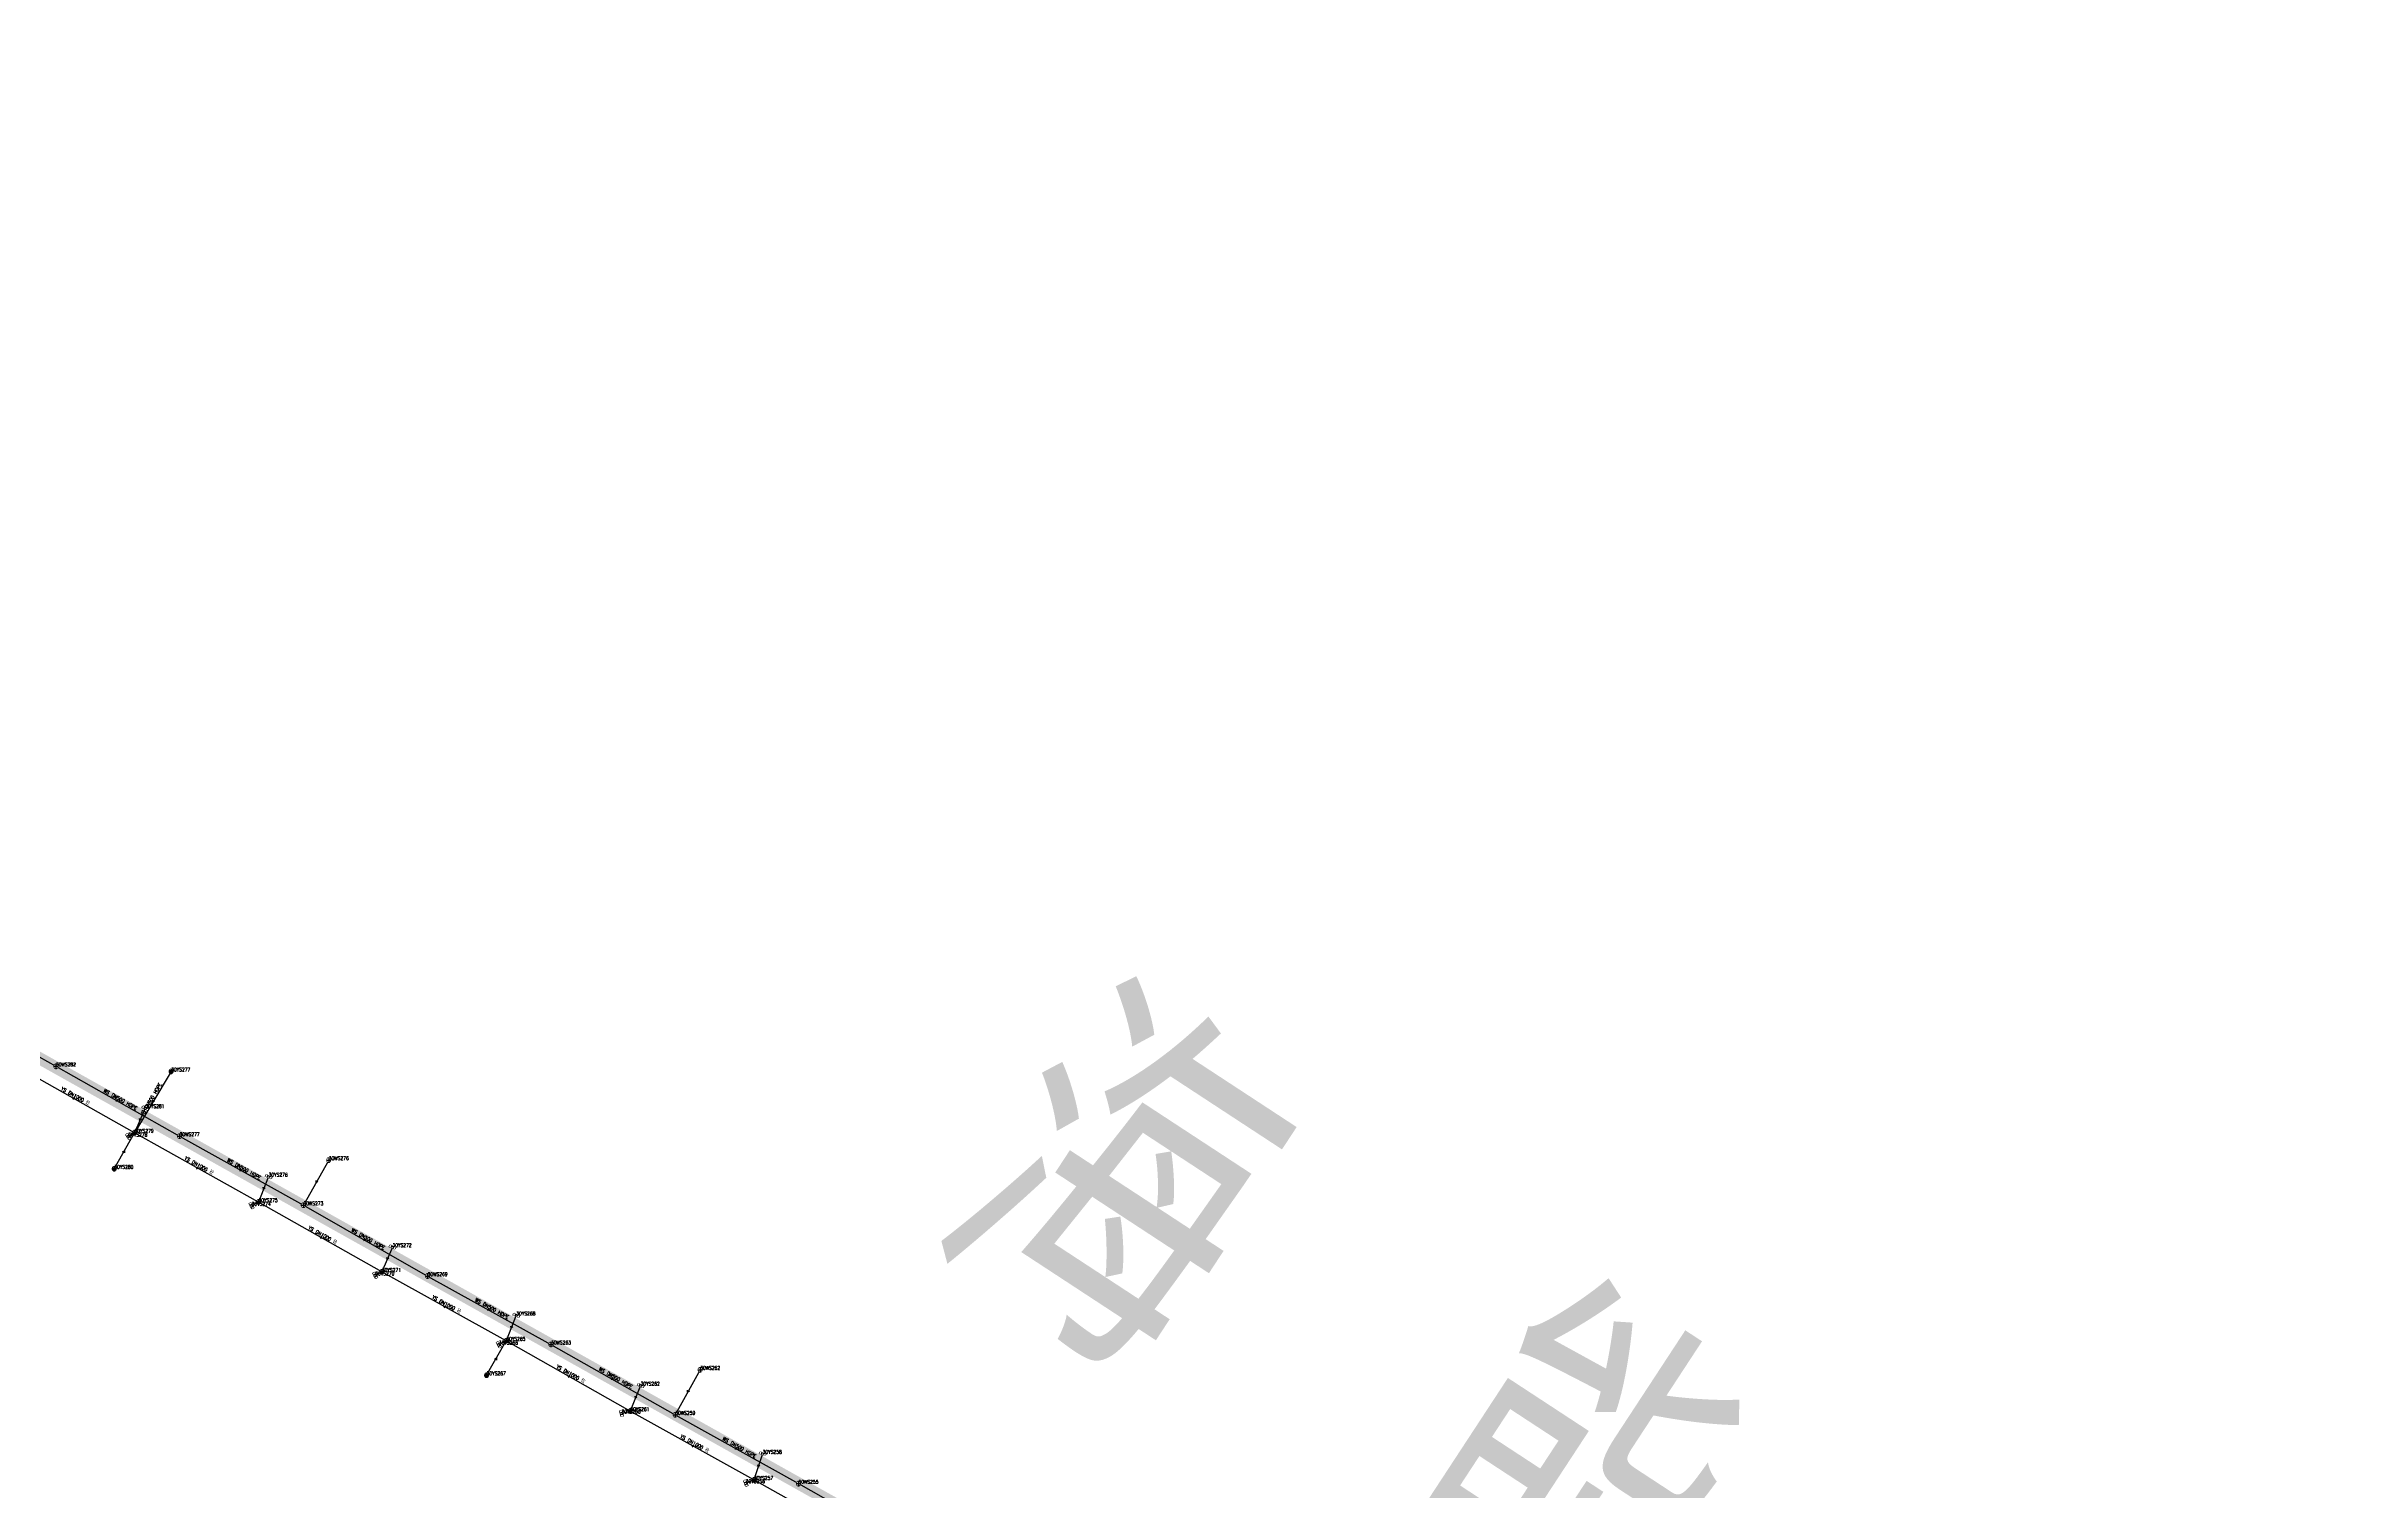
# Model space of a CAD drawing. Extents: x 78813 to 99477, y 2421021 to 2448125.
# Drawn here: x 81723 to 82291, y 2433521 to 2433878 of the extents above; entities that cross this region are included whole.
import ezdxf
from ezdxf.enums import TextEntityAlignment as Align

# ---------------------------------------------------------------- set-up
doc = ezdxf.new("R2010")
doc.units = 0
doc.set_wipeout_variables(frame=1)
doc.layers.get('0').update_dxf_attribs({"linetype": 'CONTINUOUS'})
for name, color, linetype in [('DX_WS', 16, 'CONTINUOUS'), ('DX_YS', 42, 'CONTINUOUS'), ('道路', 5, 'CONTINUOUS')]:
    doc.layers.add(name, color=color, linetype=linetype)
for name, color, linetype, true_color in [('WSLINE', 7, 'CONTINUOUS', 0x7f0000), ('YSANNEXE', 7, 'CONTINUOUS', 0xcc9900), ('YSLINE', 7, 'CONTINUOUS', 0xcc9900)]:
    doc.layers.add(name, color=color, linetype=linetype, true_color=true_color)
doc.layers.add('道路名称', color=7, linetype='CONTINUOUS', lineweight=0)
doc.styles.add('CcNameZT', font='txt.SHX', dxfattribs={"width": 0.8, "bigfont": 'HZTXT.SHX'})
doc.styles.get("Standard").update_dxf_attribs({"font": 'txt.shx', "bigfont": 'hztxt.shx'})
doc.styles.add('宋体0.7', font='', dxfattribs={"width": 0.7})
doc.styles.get('宋体0.7').set_extended_font_data('SimSun')

# ---------------------------------------------------------------- blocks, each defined once
blk = doc.blocks.new('PS污水井')
blk.add_lwpolyline([(1, 0), (1, 0.1), (1, 0.1), (1, 0.2), (1, 0.3), (0.9, 0.3), (0.9, 0.4), (0.9, 0.5), (0.8, 0.5), (0.8, 0.6), (0.8, 0.6), (0.7, 0.7), (0.7, 0.7), (0.6, 0.8), (0.6, 0.8), (0.5, 0.9), (0.4, 0.9), (0.4, 0.9), (0.3, 1), (0.2, 1), (0.2, 1), (0.1, 1), (0, 1), (0, 1), (-0.1, 1), (-0.2, 1), (-0.2, 1), (-0.3, 1), (-0.4, 0.9), (-0.4, 0.9), (-0.5, 0.9), (-0.6, 0.8), (-0.6, 0.8), (-0.7, 0.7), (-0.7, 0.7), (-0.8, 0.6), (-0.8, 0.6), (-0.8, 0.5), (-0.9, 0.5), (-0.9, 0.4), (-0.9, 0.3), (-1, 0.3), (-1, 0.2), (-1, 0.1), (-1, 0.1), (-1, 0), (-1, -0.1), (-1, -0.1), (-1, -0.2), (-1, -0.3), (-0.9, -0.3), (-0.9, -0.4), (-0.9, -0.5), (-0.8, -0.5), (-0.8, -0.6), (-0.8, -0.6), (-0.7, -0.7), (-0.7, -0.7), (-0.6, -0.8), (-0.6, -0.8), (-0.5, -0.9), (-0.4, -0.9), (-0.4, -0.9), (-0.3, -1), (-0.2, -1), (-0.2, -1), (-0.1, -1), (0, -1), (0, -1), (0.1, -1), (0.2, -1), (0.2, -1), (0.3, -1), (0.4, -0.9), (0.4, -0.9), (0.5, -0.9), (0.6, -0.8), (0.6, -0.8), (0.7, -0.7), (0.7, -0.7), (0.8, -0.6), (0.8, -0.6), (0.8, -0.5), (0.9, -0.5), (0.9, -0.4), (0.9, -0.3), (1, -0.3), (1, -0.2), (1, -0.1), (1, 0)], close=True)
blk.add_wipeout([(1, 0), (1, 0.1), (1, 0.1), (1, 0.2), (1, 0.3), (0.9, 0.3), (0.9, 0.4), (0.9, 0.5), (0.8, 0.5), (0.8, 0.6), (0.8, 0.6), (0.7, 0.7), (0.7, 0.7), (0.6, 0.8), (0.6, 0.8), (0.5, 0.9), (0.4, 0.9), (0.4, 0.9), (0.3, 1), (0.2, 1), (0.2, 1), (0.1, 1), (0, 1), (0, 1), (-0.1, 1), (-0.2, 1), (-0.2, 1), (-0.3, 1), (-0.4, 0.9), (-0.4, 0.9), (-0.5, 0.9), (-0.6, 0.8), (-0.6, 0.8), (-0.7, 0.7), (-0.7, 0.7), (-0.8, 0.6), (-0.8, 0.6), (-0.8, 0.5), (-0.9, 0.5), (-0.9, 0.4), (-0.9, 0.3), (-1, 0.3), (-1, 0.2), (-1, 0.1), (-1, 0.1), (-1, 0), (-1, -0.1), (-1, -0.1), (-1, -0.2), (-1, -0.3), (-0.9, -0.3), (-0.9, -0.4), (-0.9, -0.5), (-0.8, -0.5), (-0.8, -0.6), (-0.8, -0.6), (-0.7, -0.7), (-0.7, -0.7), (-0.6, -0.8), (-0.6, -0.8), (-0.5, -0.9), (-0.4, -0.9), (-0.4, -0.9), (-0.3, -1), (-0.2, -1), (-0.2, -1), (-0.1, -1), (0, -1), (0, -1), (0.1, -1), (0.2, -1), (0.2, -1), (0.3, -1), (0.4, -0.9), (0.4, -0.9), (0.5, -0.9), (0.6, -0.8), (0.6, -0.8), (0.7, -0.7), (0.7, -0.7), (0.8, -0.6), (0.8, -0.6), (0.8, -0.5), (0.9, -0.5), (0.9, -0.4), (0.9, -0.3), (1, -0.3), (1, -0.2), (1, -0.1)])
for p, q in [((-1, 0), (0, 0)), ((0, 1), (0, 0)), ((0, 0), (0, -1)), ((0, 0), (1, 0))]:
    blk.add_line(p, q)
blk = doc.blocks.new('LX')
for p, q in [((-0.866, 0.5), (0, 0)), ((0, 0), (-0.866, -0.5))]:
    blk.add_line(p, q)
blk = doc.blocks.new('PS雨水井')
blk.add_lwpolyline([(1, 0), (1, 0.1), (1, 0.1), (1, 0.2), (1, 0.3), (0.9, 0.3), (0.9, 0.4), (0.9, 0.5), (0.8, 0.5), (0.8, 0.6), (0.8, 0.6), (0.7, 0.7), (0.7, 0.7), (0.6, 0.8), (0.6, 0.8), (0.5, 0.9), (0.4, 0.9), (0.4, 0.9), (0.3, 1), (0.2, 1), (0.2, 1), (0.1, 1), (0, 1), (0, 1), (-0.1, 1), (-0.2, 1), (-0.2, 1), (-0.3, 1), (-0.4, 0.9), (-0.4, 0.9), (-0.5, 0.9), (-0.6, 0.8), (-0.6, 0.8), (-0.7, 0.7), (-0.7, 0.7), (-0.8, 0.6), (-0.8, 0.6), (-0.8, 0.5), (-0.9, 0.5), (-0.9, 0.4), (-0.9, 0.3), (-1, 0.3), (-1, 0.2), (-1, 0.1), (-1, 0.1), (-1, 0), (-1, -0.1), (-1, -0.1), (-1, -0.2), (-1, -0.3), (-0.9, -0.3), (-0.9, -0.4), (-0.9, -0.5), (-0.8, -0.5), (-0.8, -0.6), (-0.8, -0.6), (-0.7, -0.7), (-0.7, -0.7), (-0.6, -0.8), (-0.6, -0.8), (-0.5, -0.9), (-0.4, -0.9), (-0.4, -0.9), (-0.3, -1), (-0.2, -1), (-0.2, -1), (-0.1, -1), (0, -1), (0, -1), (0.1, -1), (0.2, -1), (0.2, -1), (0.3, -1), (0.4, -0.9), (0.4, -0.9), (0.5, -0.9), (0.6, -0.8), (0.6, -0.8), (0.7, -0.7), (0.7, -0.7), (0.8, -0.6), (0.8, -0.6), (0.8, -0.5), (0.9, -0.5), (0.9, -0.4), (0.9, -0.3), (1, -0.3), (1, -0.2), (1, -0.1), (1, 0)], close=True)
blk.add_wipeout([(1, 0), (1, 0.1), (1, 0.1), (1, 0.2), (1, 0.3), (0.9, 0.3), (0.9, 0.4), (0.9, 0.5), (0.8, 0.5), (0.8, 0.6), (0.8, 0.6), (0.7, 0.7), (0.7, 0.7), (0.6, 0.8), (0.6, 0.8), (0.5, 0.9), (0.4, 0.9), (0.4, 0.9), (0.3, 1), (0.2, 1), (0.2, 1), (0.1, 1), (0, 1), (0, 1), (-0.1, 1), (-0.2, 1), (-0.2, 1), (-0.3, 1), (-0.4, 0.9), (-0.4, 0.9), (-0.5, 0.9), (-0.6, 0.8), (-0.6, 0.8), (-0.7, 0.7), (-0.7, 0.7), (-0.8, 0.6), (-0.8, 0.6), (-0.8, 0.5), (-0.9, 0.5), (-0.9, 0.4), (-0.9, 0.3), (-1, 0.3), (-1, 0.2), (-1, 0.1), (-1, 0.1), (-1, 0), (-1, -0.1), (-1, -0.1), (-1, -0.2), (-1, -0.3), (-0.9, -0.3), (-0.9, -0.4), (-0.9, -0.5), (-0.8, -0.5), (-0.8, -0.6), (-0.8, -0.6), (-0.7, -0.7), (-0.7, -0.7), (-0.6, -0.8), (-0.6, -0.8), (-0.5, -0.9), (-0.4, -0.9), (-0.4, -0.9), (-0.3, -1), (-0.2, -1), (-0.2, -1), (-0.1, -1), (0, -1), (0, -1), (0.1, -1), (0.2, -1), (0.2, -1), (0.3, -1), (0.4, -0.9), (0.4, -0.9), (0.5, -0.9), (0.6, -0.8), (0.6, -0.8), (0.7, -0.7), (0.7, -0.7), (0.8, -0.6), (0.8, -0.6), (0.8, -0.5), (0.9, -0.5), (0.9, -0.4), (0.9, -0.3), (1, -0.3), (1, -0.2), (1, -0.1)])
for p, q in [((-1, 0), (0, 0)), ((-0.9, 0.5), (0, 0.5)), ((0, 1), (0, 0)), ((0, 0.5), (0.9, 0.5)), ((0, 0), (0, -1)), ((0, 0), (1, 0)), ((-0.9, -0.5), (0, -0.5)), ((0, -0.5), (0.9, -0.5))]:
    blk.add_line(p, q)
blk = doc.blocks.new('PS雨篦')
blk.add_lwpolyline([(-1.5, 0.5), (0, 0.5), (1.5, 0.5), (1.5, -0.5), (0, -0.5), (-1.5, -0.5)], close=True)
blk.add_wipeout([(-1.5, 0.5), (0, 0.5), (1.5, 0.5), (1.5, -0.5), (0, -0.5), (-1.5, -0.5)])
for p, q in [((-0.5, -0.5), (-0.5, 0.5)), ((0.5, -0.5), (0.5, 0.5))]:
    blk.add_line(p, q)

msp = doc.modelspace()

# ---------------------------------------------------------------- linework, layer by layer
at = {"layer": 'WSLINE'}
for p, q in [((81694.63, 2433642.87), (81725.03, 2433625.85)), ((81725.03, 2433625.85), (81755.52, 2433608.63)), ((81755.52, 2433608.63), (81786.04, 2433591.58)), ((81792.3, 2433602.73), (81786.04, 2433591.58)), ((81786.04, 2433591.58), (81816.68, 2433574.13)), ((81816.68, 2433574.13), (81847.11, 2433557.26)), ((81847.11, 2433557.26), (81877.74, 2433539.91)), ((81883.89, 2433551.01), (81877.74, 2433539.91)), ((81877.74, 2433539.91), (81908.13, 2433522.91)), ((81908.13, 2433522.91), (81938.73, 2433505.67))]:
    msp.add_line(p, q, dxfattribs=at)
at = {"layer": 'YSLINE'}
for p, q in [((81747.06, 2433615.55), (81744.4, 2433609.48)), ((81739.4, 2433600.59), (81744.4, 2433609.48)), ((81742.85, 2433608.52), (81744.4, 2433609.48)), ((81777.46, 2433598.64), (81774.97, 2433592.38)), ((81773.26, 2433591.48), (81774.97, 2433592.38)), ((81808, 2433581.28), (81805.39, 2433575.16)), ((81803.76, 2433574.29), (81805.39, 2433575.16)), ((81838.54, 2433564.43), (81836.06, 2433558.17)), ((81831.23, 2433549.64), (81836.06, 2433558.17)), ((81834.23, 2433557.2), (81836.06, 2433558.17)), ((81869.19, 2433547.11), (81866.66, 2433540.83)), ((81864.49, 2433540.24), (81866.66, 2433540.83)), ((81899.29, 2433530.3), (81897.15, 2433523.84)), ((81895.14, 2433523.04), (81897.15, 2433523.84))]:
    msp.add_line(p, q, dxfattribs=at)

# ---------------------------------------------------------------- block references
at = {"layer": 'DX_WS', "yscale": 0.5, "zscale": 0.5}
for p, xscale, rotation in [((81740.28, 2433617.24), 0.5000000000228176, 330.5966477847776), ((81770.78, 2433600.1), 0.5000000000228176, 330.5966477847776), ((81789.17, 2433597.15), 0.5000000001494865, 240.6422739652456), ((81801.36, 2433582.85), 0.5000000000228176, 330.5966477847776), ((81831.9, 2433565.69), 0.4999999999099169, 331.169605605388), ((81862.42, 2433548.59), 0.5000000000228176, 330.5966477847776), ((81880.81, 2433545.46), 0.4999999998392679, 241.2152317395181), ((81892.94, 2433531.41), 0.5000000000228176, 330.5966477847776)]:
    msp.add_blockref('LX', p, dxfattribs=dict(at, xscale=xscale, rotation=rotation))
at = {"layer": 'YSANNEXE', "yscale": 0.5, "zscale": 0.5}
for p, xscale, rotation in [((81729.2, 2433618.06), 0.4999999999104384, 150.687900137112), ((81759.69, 2433600.93), 0.4999999999104384, 150.687900137112), ((81790.18, 2433583.77), 0.4999999999104384, 150.687900137112), ((81820.72, 2433566.67), 0.5000000000767706, 151.2608578973531), ((81851.36, 2433549.5), 0.4999999999104384, 150.687900137112), ((81881.91, 2433532.33), 0.4999999999104384, 150.687900137112)]:
    msp.add_blockref('LX', p, dxfattribs=dict(at, xscale=xscale, rotation=rotation))

# ---------------------------------------------------------------- texts
at = {"layer": 'DX_WS', "style": 'CcNameZT', "width": 0.8}
for rotation, p in [(330.535, (81740.4, 2433617.46, 0.24)), (330.8134, (81770.9, 2433600.32, 0.24)), (330.3363, (81801.49, 2433583.07, 0.19)), (331.0017, (81832.02, 2433565.91, 0.17)), (330.4618, (81862.54, 2433548.8, 0.1)), (330.7819, (81893.06, 2433531.63, 0.12))]:
    msp.add_text(' WS DN500 HDPE', height=0.9, rotation=rotation, dxfattribs=at).set_placement(p, align=Align.CENTER)
at = {"layer": 'DX_YS', "style": 'CcNameZT', "width": 0.8}
for rotation, p in [(330.5545, (81729.32, 2433618.28, 1.06)), (330.7679, (81759.81, 2433601.15, 1.13)), (330.492, (81790.3, 2433583.98, 1.15)), (331.0208, (81820.84, 2433566.88, 1.18)), (330.4529, (81851.48, 2433549.72, 1.19)), (330.8834, (81882.03, 2433532.55, 1.12))]:
    msp.add_text(' YS DN1000 砼', height=0.9, rotation=rotation, dxfattribs=at).set_placement(p, align=Align.CENTER)
at = {"layer": '道路名称', "style": '宋体0.7', "width": 0.7}
msp.add_text('海  能  路', height=70, rotation=326.7618, dxfattribs=at).set_placement((81959.69, 2433616.45), align=Align.MIDDLE_LEFT)

# ---------------------------------------------------------------- next in the draw order: block references
at = {"layer": 'DX_WS', "xscale": 0.5, "yscale": 0.5, "zscale": 0.5}
for p in [(81725.03, 2433625.85, 0.24), (81755.52, 2433608.63, 0.24), (81792.3, 2433602.73, 0.33), (81786.04, 2433591.58, 0.19), (81816.68, 2433574.13, 0.17), (81847.11, 2433557.26, 0.1), (81883.89, 2433551.01, 0.28), (81877.74, 2433539.91, 0.12), (81908.13, 2433522.91, 0.03)]:
    msp.add_blockref('PS污水井', p, dxfattribs=at)
at = {"layer": 'DX_YS', "xscale": 0.5, "yscale": 0.5, "zscale": 0.5}
for p in [(81739.4, 2433600.59, 1.33), (81831.23, 2433549.64, 1.49)]:
    msp.add_blockref('PS雨水井', p, dxfattribs=at)

# ---------------------------------------------------------------- next in the draw order: linework, layer by layer
at = {"layer": 'YSLINE'}
for p, q in [((81744.4, 2433609.48), (81713.99, 2433626.65)), ((81753.43, 2433624.6), (81744.4, 2433609.48)), ((81774.97, 2433592.38), (81744.4, 2433609.48)), ((81805.39, 2433575.16), (81774.97, 2433592.38)), ((81836.06, 2433558.17), (81805.39, 2433575.16)), ((81866.66, 2433540.83), (81836.06, 2433558.17)), ((81897.15, 2433523.84), (81866.66, 2433540.83)), ((81927.68, 2433506.76), (81897.15, 2433523.84))]:
    msp.add_line(p, q, dxfattribs=at)

# ---------------------------------------------------------------- next in the draw order: texts
at = {"layer": 'DX_WS', "style": 'CcNameZT', "width": 0.8}
for s, p in [('30WS282', (81725.03, 2433625.85, 0.24)), ('30WS277', (81755.52, 2433608.63, 0.24)), ('30WS276', (81792.3, 2433602.73, 0.33)), ('30WS273', (81786.04, 2433591.58, 0.19)), ('30WS269', (81816.68, 2433574.13, 0.17)), ('30WS263', (81847.11, 2433557.26, 0.1)), ('30WS262', (81883.89, 2433551.01, 0.28)), ('30WS259', (81877.74, 2433539.91, 0.12)), ('30WS255', (81908.13, 2433522.91, 0.03))]:
    msp.add_text(s, height=0.9, dxfattribs=at).set_placement(p)
at = {"layer": 'DX_YS', "width": 0.8}
for s, p in [('30YS280', (81739.4, 2433600.59, 1.33)), ('30YS267', (81831.23, 2433549.64, 1.49))]:
    msp.add_text(s, height=0.9, dxfattribs=at).set_placement(p)

# ---------------------------------------------------------------- next in the draw order: block references
at = {"layer": 'DX_YS', "xscale": 0.5, "yscale": 0.5, "zscale": 0.5}
for p in [(81753.43, 2433624.6, 1.36), (81744.4, 2433609.48, 1.06), (81774.97, 2433592.38, 1.13), (81805.39, 2433575.16, 1.15), (81836.06, 2433558.17, 1.18), (81866.66, 2433540.83, 1.19), (81897.15, 2433523.84, 1.12)]:
    msp.add_blockref('PS雨水井', p, dxfattribs=at)
at = {"layer": 'DX_YS', "yscale": 0.5, "zscale": 0.5}
for p, xscale, rotation in [((81747.06, 2433615.55, 2.59), 0.4999999999550207, 156.3656740335664), ((81777.46, 2433598.64, 2.48), 0.4999999999878102, 158.3342575827611), ((81808, 2433581.28, 2.37), 0.4999999999837613, 156.8805753732815), ((81838.54, 2433564.43, 2.43), 0.4999999999424705, 158.3614700098599), ((81869.19, 2433547.11, 2.48), 0.500000000056933, 158.0650085020795), ((81899.29, 2433530.3, 2.4), 0.5000000000039351, 161.7462314212669)]:
    msp.add_blockref('PS雨篦', p, dxfattribs=dict(at, xscale=xscale, rotation=rotation))

# ---------------------------------------------------------------- next in the draw order: block references
for p, xscale, rotation in [((81742.85, 2433608.52, 2.42), 0.5000000000342294, 301.8026436053063), ((81773.26, 2433591.48, 2.37), 0.4999999998063081, 297.8292128136665), ((81803.76, 2433574.29, 2.33), 0.5000000001473697, 298.2293513282983), ((81834.23, 2433557.2, 2.31), 0.4999999999293318, 298.1245769641537), ((81864.49, 2433540.24, 2.34), 0.499999999808678, 285.1273416431582), ((81895.14, 2433523.04, 2.25), 0.5000000001338424, 291.5953104422489)]:
    msp.add_blockref('PS雨篦', p, dxfattribs=dict(at, xscale=xscale, rotation=rotation))
at = {"layer": 'YSANNEXE', "yscale": 0.5, "zscale": 0.5}
for p, xscale, rotation in [((81748.92, 2433617.04), 0.499999999921607, 238.9234005642224), ((81745.73, 2433612.52), 0.4999999999961576, 246.371851905659), ((81776.21, 2433595.51), 0.49999999992564, 248.0907252889562), ((81806.69, 2433578.22), 0.5000000001034415, 246.9448097071717), ((81837.3, 2433561.3), 0.49999999992564, 248.0907252889562), ((81867.92, 2433543.97), 0.49999999992564, 248.0907252889562), ((81898.22, 2433527.07), 0.5000000001512336, 251.5284720688331)]:
    msp.add_blockref('LX', p, dxfattribs=dict(at, xscale=xscale, rotation=rotation))

# ---------------------------------------------------------------- next in the draw order: texts
at = {"layer": 'DX_YS', "style": 'CcNameZT', "width": 0.8}
msp.add_text(' YS DN600 HDPE', height=0.9, rotation=59.1679, dxfattribs=at).set_placement((81748.7, 2433617.17, 1.36), align=Align.CENTER)
at = {"layer": 'DX_YS', "width": 0.8}
for s, p in [('30YS277', (81753.43, 2433624.6, 1.36)), ('30YS281', (81747.06, 2433615.55, 2.59)), ('30YS276', (81777.46, 2433598.64, 2.48)), ('30YS272', (81808, 2433581.28, 2.37)), ('30YS268', (81838.54, 2433564.43, 2.43)), ('30YS262', (81869.19, 2433547.11, 2.48)), ('30YS258', (81899.29, 2433530.3, 2.4))]:
    msp.add_text(s, height=0.9, dxfattribs=at).set_placement(p)

# ---------------------------------------------------------------- next in the draw order: linework, layer by layer
at = {"layer": '道路', "const_width": 3, "flags": 128}
msp.add_lwpolyline([(82623.47, 2433022.72), (82684.76, 2433087.86), (81278.01, 2433876.01)], dxfattribs=at)

# ---------------------------------------------------------------- next in the draw order: block references
at = {"layer": 'YSANNEXE', "xscale": 0.5000000000844603, "yscale": 0.5, "zscale": 0.5, "rotation": 60.7335262895725}
for p in [(81741.9, 2433605.03), (81833.64, 2433553.91)]:
    msp.add_blockref('LX', p, dxfattribs=at)

# ---------------------------------------------------------------- next in the draw order: texts
at = {"layer": 'DX_YS', "width": 0.8}
for s, p in [('30YS279', (81744.4, 2433609.48, 1.06)), ('30YS278', (81742.85, 2433608.52, 2.42)), ('30YS275', (81774.97, 2433592.38, 1.13)), ('30YS274', (81773.26, 2433591.48, 2.37)), ('30YS271', (81805.39, 2433575.16, 1.15)), ('30YS270', (81803.76, 2433574.29, 2.33)), ('30YS265', (81836.06, 2433558.17, 1.18)), ('30YS266', (81834.23, 2433557.2, 2.31)), ('30YS260', (81864.49, 2433540.24, 2.34)), ('30YS261', (81866.66, 2433540.83, 1.19)), ('30YS256', (81895.14, 2433523.04, 2.25)), ('30YS257', (81897.15, 2433523.84, 1.12))]:
    msp.add_text(s, height=0.9, dxfattribs=at).set_placement(p)

doc.saveas('drawing.dxf')
